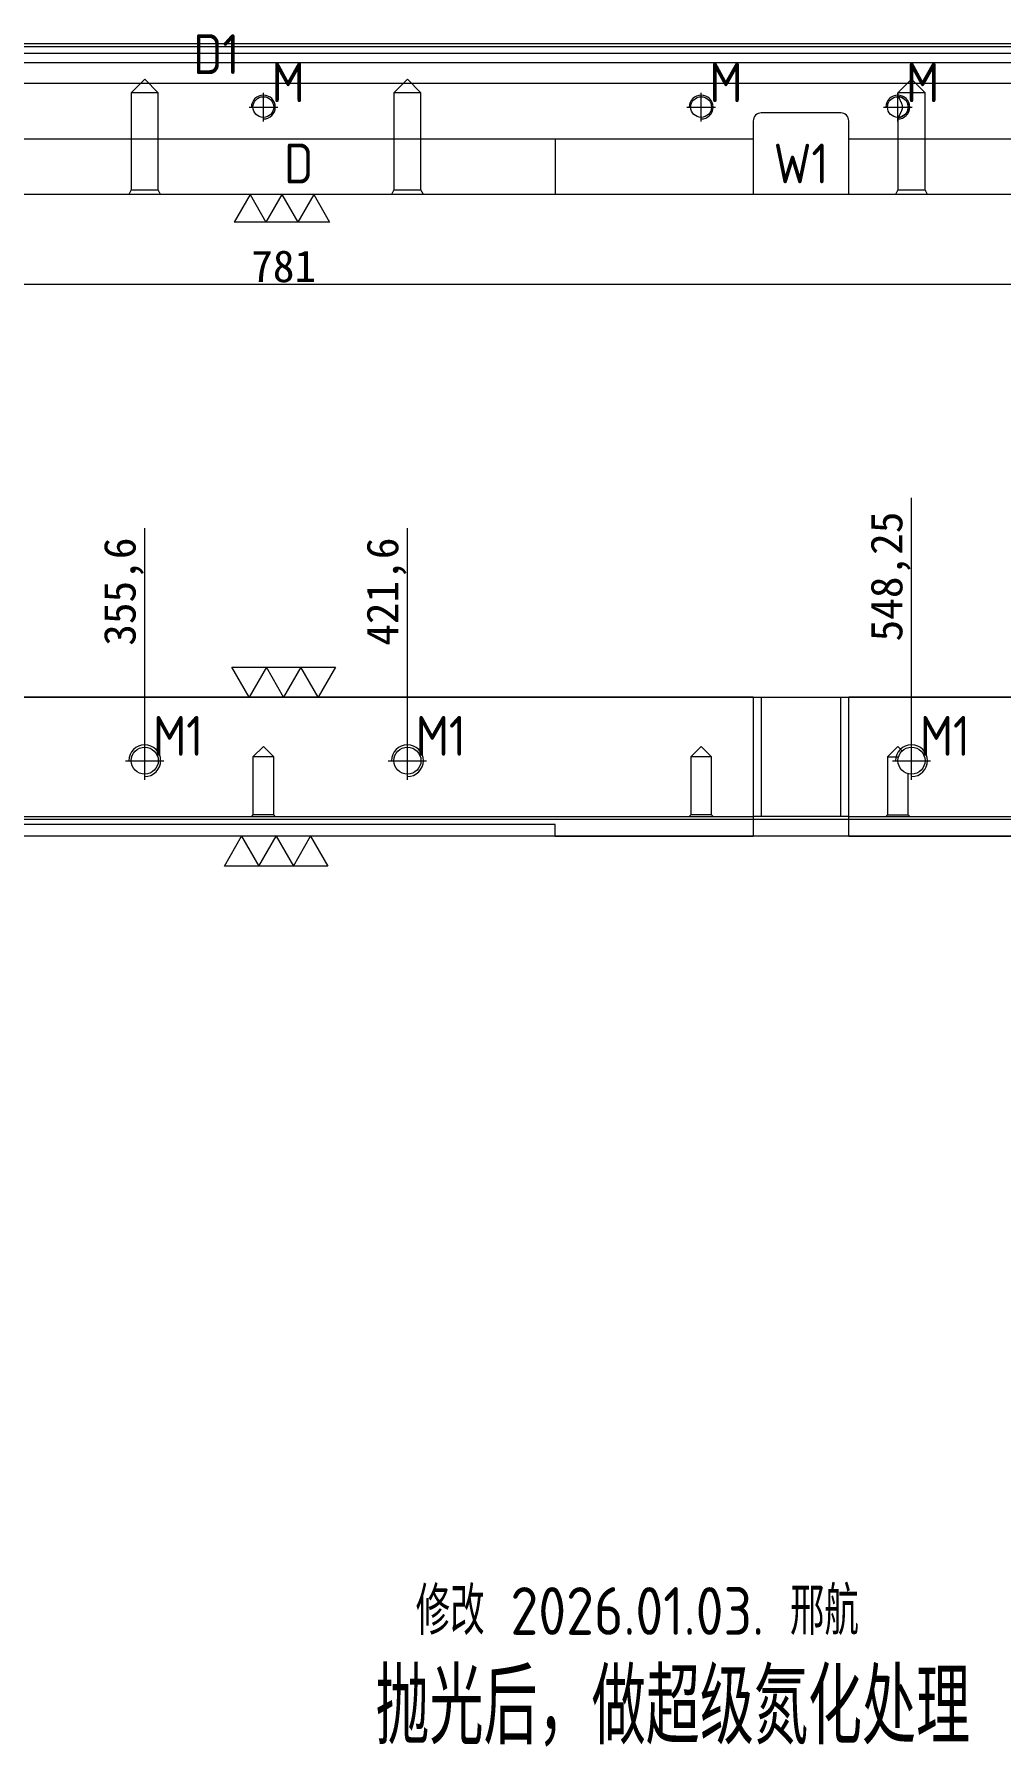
# Model space of a CAD drawing. Header units: millimetres. Extents: x 19685 to 20684, y 60589 to 61128.
# Drawn here: x 20049.2 to 20292, y 60609.5 to 61040.1 of the extents above; entities that cross this region are included whole.
import ezdxf
from ezdxf.enums import TextEntityAlignment as Align

# ---------------------------------------------------------------- set-up
doc = ezdxf.new("R2010")
doc.units = ezdxf.units.MM
for name, pattern in [('CENTER', [0]), ('DASHDOT', [0]), ('DASHED', [0])]:
    doc.linetypes.add(name, pattern=pattern)
doc.layers.add('DIE_P', color=7, linetype='Continuous', true_color=0xffffff)
doc.layers.add('dim', color=4, linetype='Continuous')
doc.layers.add('PUNCH', color=2, linetype='Continuous')
doc.layers.add('dim_temp', color=161, linetype='Continuous', lineweight=9)
doc.styles.add('_PUG_ERP', font='txt')
doc.styles.add('gbenor', font='gbenor.shx', dxfattribs={"bigfont": 'gbcbig'})
doc.styles.add('gbenor_', font='gbenor.shx', dxfattribs={"bigfont": 'gbcbig'})
doc.dimstyles.new('_PUG_ERP', dxfattribs={"dimtxt": 8, "dimasz": 1.5, "dimexe": 0.5, "dimexo": 0.5, "dimgap": 0.5, "dimtad": 1, "dimtxsty": '_PUG_ERP', "dimblk": 'CLOSEDBLANK', "dimcen": 0, "dimclrd": 4, "dimclre": 4, "dimclrt": 3, "dimazin": 3, "dimtfac": 1, "dimtmove": 0, "dimatfit": 3, "dimldrblk": 'CLOSEDBLANK', "dimlwd": 9, "dimlwe": 9})

# ---------------------------------------------------------------- blocks, each defined once
blk = doc.blocks.new('*D1267')
at = {"layer": 'Defpoints', "color": 0}
for p in [(19721.36, 60999.76), (20502.36, 60999.76), (19721.36, 60977.18)]:
    blk.add_point(p, dxfattribs=at)
at = {"layer": 'dim', "color": 4, "lineweight": 9}
for p, q in [((19721.36, 60999.26), (19721.36, 60976.68)), ((20502.36, 60999.26), (20502.36, 60976.68)), ((20500.86, 60977.18), (19722.86, 60977.18))]:
    blk.add_line(p, q, dxfattribs=at)
at = {"layer": 'dim', "color": 3, "lineweight": 18, "insert": (20111.86, 60981.68), "char_height": 8, "attachment_point": 5, "style": '_PUG_ERP'}
blk.add_mtext('781', dxfattribs=at)
blk = doc.blocks.new('_ClosedBlank')
blk = doc.blocks.new('*D1269')
at = {"layer": 'Defpoints', "color": 0}
for p in [(19721.36, 60873.42), (20502.36, 60873.42), (20512.36, 60873.42)]:
    blk.add_point(p, dxfattribs=at)
at = {"layer": 'dim', "color": 4, "lineweight": 9}
blk.add_line((20502.86, 60873.42), (20518.19, 60873.42), dxfattribs=at)
at = {"layer": 'dim', "color": 3, "lineweight": 18, "insert": (20515.53, 60877.92), "char_height": 8, "attachment_point": 5, "style": '_PUG_ERP'}
blk.add_mtext('0', dxfattribs=at)
blk = doc.blocks.new('*D1270')
at = {"layer": 'Defpoints', "color": 0}
for p in [(19721.36, 60873.42), (20453.96, 60857.42), (20512.36, 60857.42)]:
    blk.add_point(p, dxfattribs=at)
at = {"layer": 'dim', "color": 4, "lineweight": 9}
blk.add_line((20454.46, 60857.42), (20524.67, 60857.42), dxfattribs=at)
at = {"layer": 'dim', "color": 3, "lineweight": 18, "insert": (20518.77, 60861.92), "char_height": 8, "attachment_point": 5, "style": '_PUG_ERP'}
blk.add_mtext('16', dxfattribs=at)
blk = doc.blocks.new('*D1271')
at = {"layer": 'Defpoints', "color": 0}
for p in [(19721.36, 60873.42), (20502.36, 60838.42), (20512.36, 60838.42)]:
    blk.add_point(p, dxfattribs=at)
at = {"layer": 'dim', "color": 4, "lineweight": 9}
blk.add_line((20502.86, 60838.42), (20525.81, 60838.42), dxfattribs=at)
at = {"layer": 'dim', "color": 3, "lineweight": 18, "insert": (20519.34, 60842.92), "char_height": 8, "attachment_point": 5, "style": '_PUG_ERP'}
blk.add_mtext('35', dxfattribs=at)
blk = doc.blocks.new('*D1274')
at = {"layer": 'Defpoints', "color": 0}
for p in [(20502.36, 60883.42), (19721.36, 60873.42), (20502.36, 60873.42)]:
    blk.add_point(p, dxfattribs=at)
at = {"layer": 'dim', "color": 4, "lineweight": 9}
blk.add_line((20502.36, 60873.92), (20502.36, 60902.21), dxfattribs=at)
at = {"layer": 'dim', "color": 3, "lineweight": 18, "insert": (20497.86, 60893.06), "char_height": 8, "attachment_point": 5, "rotation": 90, "style": '_PUG_ERP'}
blk.add_mtext('781', dxfattribs=at)
blk = doc.blocks.new('*D1275')
at = {"layer": 'Defpoints', "color": 0}
for p in [(20453.96, 60883.42), (19721.36, 60873.42), (20453.96, 60857.42)]:
    blk.add_point(p, dxfattribs=at)
at = {"layer": 'dim', "color": 4, "lineweight": 9}
blk.add_line((20453.96, 60857.92), (20453.96, 60915.92), dxfattribs=at)
at = {"layer": 'dim', "color": 3, "lineweight": 18, "insert": (20448.7, 60899.92), "char_height": 8, "attachment_point": 5, "rotation": 90, "style": '_PUG_ERP'}
blk.add_mtext('732,6', dxfattribs=at)
blk = doc.blocks.new('*D1276')
at = {"layer": 'Defpoints', "color": 0}
for p in [(20403.26, 60883.42), (19721.36, 60873.42), (20403.26, 60857.42)]:
    blk.add_point(p, dxfattribs=at)
at = {"layer": 'dim', "color": 4, "lineweight": 9}
blk.add_line((20403.26, 60857.92), (20403.26, 60915.16), dxfattribs=at)
at = {"layer": 'dim', "color": 3, "lineweight": 18, "insert": (20398, 60899.54), "char_height": 8, "attachment_point": 5, "rotation": 90, "style": '_PUG_ERP'}
blk.add_mtext('681,9', dxfattribs=at)
blk = doc.blocks.new('*D1277')
at = {"layer": 'Defpoints', "color": 0}
for p in [(20337.26, 60883.42), (19721.36, 60873.42), (20337.26, 60857.42)]:
    blk.add_point(p, dxfattribs=at)
at = {"layer": 'dim', "color": 4, "lineweight": 9}
blk.add_line((20337.26, 60857.92), (20337.26, 60915.16), dxfattribs=at)
at = {"layer": 'dim', "color": 3, "lineweight": 18, "insert": (20332, 60899.54), "char_height": 8, "attachment_point": 5, "rotation": 90, "style": '_PUG_ERP'}
blk.add_mtext('615,9', dxfattribs=at)
blk = doc.blocks.new('*D1278')
at = {"layer": 'Defpoints', "color": 0}
for p in [(20269.61, 60883.42), (19721.36, 60873.42), (20269.61, 60857.42)]:
    blk.add_point(p, dxfattribs=at)
at = {"layer": 'dim', "color": 4, "lineweight": 9}
blk.add_line((20269.61, 60857.92), (20269.61, 60923.54), dxfattribs=at)
at = {"layer": 'dim', "color": 3, "lineweight": 18, "insert": (20264.35, 60903.73), "char_height": 8, "attachment_point": 5, "rotation": 90, "style": '_PUG_ERP'}
blk.add_mtext('548,25', dxfattribs=at)
blk = doc.blocks.new('*D1279')
at = {"layer": 'Defpoints', "color": 0}
for p in [(20142.96, 60883.42), (19721.36, 60873.42), (20142.96, 60857.42)]:
    blk.add_point(p, dxfattribs=at)
at = {"layer": 'dim', "color": 4, "lineweight": 9}
blk.add_line((20142.96, 60857.92), (20142.96, 60915.92), dxfattribs=at)
at = {"layer": 'dim', "color": 3, "lineweight": 18, "insert": (20137.7, 60899.92), "char_height": 8, "attachment_point": 5, "rotation": 90, "style": '_PUG_ERP'}
blk.add_mtext('421,6', dxfattribs=at)
blk = doc.blocks.new('*D1280')
at = {"layer": 'Defpoints', "color": 0}
for p in [(20076.96, 60883.42), (19721.36, 60873.42), (20076.96, 60857.42)]:
    blk.add_point(p, dxfattribs=at)
at = {"layer": 'dim', "color": 4, "lineweight": 9}
blk.add_line((20076.96, 60857.92), (20076.96, 60915.92), dxfattribs=at)
at = {"layer": 'dim', "color": 3, "lineweight": 18, "insert": (20071.7, 60899.92), "char_height": 8, "attachment_point": 5, "rotation": 90, "style": '_PUG_ERP'}
blk.add_mtext('355,6', dxfattribs=at)
blk = doc.blocks.new('*D1286')
at = {"layer": 'Defpoints', "color": 0}
for p in [(19721.36, 60873.42), (20502.36, 60838.42), (20502.36, 60828.42)]:
    blk.add_point(p, dxfattribs=at)
at = {"layer": 'dim', "color": 4, "lineweight": 9}
blk.add_line((20502.36, 60837.92), (20502.36, 60809.64), dxfattribs=at)
at = {"layer": 'dim', "color": 3, "lineweight": 18, "insert": (20497.86, 60818.78), "char_height": 8, "attachment_point": 5, "rotation": 90, "style": '_PUG_ERP'}
blk.add_mtext('781', dxfattribs=at)

msp = doc.modelspace()

# ---------------------------------------------------------------- linework, layer by layer
at = {"layer": 'dim', "color": 20, "linetype": 'Continuous', "lineweight": 18}
for p, q in [((20103.421, 60999.755), (20099.421, 60992.827)), ((20103.421, 60999.755), (20107.421, 60992.827)), ((20111.421, 60999.755), (20107.421, 60992.827)), ((20111.421, 60999.755), (20115.421, 60992.827)), ((20119.421, 60999.755), (20115.421, 60992.827)), ((20119.421, 60999.755), (20123.421, 60992.827)), ((20123.421, 60992.827), (20099.421, 60992.827))]:
    msp.add_line(p, q, dxfattribs=at)
at = {"layer": 'dim', "color": 252, "lineweight": 18}
for points in [[(20502.361, 61037.755), (20502.361, 60999.755), (19721.361, 60999.755), (19721.361, 61037.755)], [(20502.361, 60873.421), (20502.361, 60838.421), (19721.361, 60838.421), (19721.361, 60873.421)]]:
    msp.add_lwpolyline(points, close=True, dxfattribs=at)
at = {"layer": 'dim_temp', "lineweight": 18}
for points in [[(20124.852, 60880.921), (20120.521, 60873.421), (20116.191, 60880.921), (20111.861, 60873.421), (20107.531, 60880.921), (20103.201, 60873.421), (20098.871, 60880.921), (20124.852, 60880.921)], [(20096.974, 60830.921), (20101.305, 60838.421), (20105.635, 60830.921), (20109.965, 60838.421), (20114.295, 60830.921), (20118.625, 60838.421), (20122.955, 60830.921), (20096.974, 60830.921)]]:
    msp.add_lwpolyline(points, close=True, dxfattribs=at)
at = {"layer": 'PUNCH', "color": 151, "linetype": 'Continuous', "lineweight": 18}
for p, q in [((19726.361, 61035.317), (20496.48, 61035.317)), ((20496.48, 61036.936), (19841.533, 61036.936)), ((20229.861, 60999.755), (19746.861, 60999.755)), ((20468.661, 60999.755), (20253.861, 60999.755)), ((20229.861, 60873.421), (19746.861, 60873.421)), ((20229.861, 60873.421), (20231.861, 60873.421)), ((20229.861, 60873.421), (20229.861, 60838.421)), ((20251.861, 60873.421), (20253.861, 60873.421)), ((20468.661, 60873.421), (20253.861, 60873.421)), ((20253.861, 60838.421), (20253.861, 60873.421)), ((20180.061, 60838.421), (20180.061, 60841.391)), ((20180.058, 60838.421), (20039.872, 60838.421)), ((20180.061, 60838.421), (20229.861, 60838.421)), ((20253.857, 60838.421), (20229.851, 60838.421)), ((20253.861, 60838.421), (20300.161, 60838.421))]:
    msp.add_line(p, q, dxfattribs=at)
at = {"layer": 'PUNCH', "color": 155, "linetype": 'Continuous', "lineweight": 18}
for p, q in [((20496.48, 61036.93), (19841.638, 61036.93)), ((20231.861, 60873.421), (20231.861, 60843.421)), ((20251.861, 60843.421), (20251.861, 60873.421))]:
    msp.add_line(p, q, dxfattribs=at)
at = {"layer": 'PUNCH', "color": 155, "linetype": 'DASHED', "lineweight": 13, "ltscale": 0.700039}
for p, q in [((19726.361, 61032.936), (20496.48, 61032.936)), ((20496.48, 60842.631), (19841.638, 60842.631))]:
    msp.add_line(p, q, dxfattribs=at)
at = {"layer": 'PUNCH', "color": 2, "linetype": 'DASHED', "lineweight": 13, "ltscale": 0.700039}
for p, q in [((19726.361, 61027.755), (20496.48, 61027.755)), ((19726.361, 61013.755), (20229.861, 61013.755)), ((20180.061, 61013.755), (20180.061, 60999.755)), ((20253.861, 61013.755), (20496.48, 61013.755)), ((19726.361, 60843.421), (20229.861, 60843.421)), ((20253.861, 60843.421), (20496.48, 60843.421))]:
    msp.add_line(p, q, dxfattribs=at)
at = {"layer": 'PUNCH', "color": 5, "linetype": 'DASHED', "lineweight": 13, "ltscale": 0.700039}
for p, q in [((20076.961, 61028.738), (20073.558, 61025.335)), ((20073.558, 61025.335), (20073.558, 61000.949)), ((20076.961, 61025.335), (20073.558, 61025.335)), ((20080.364, 61025.335), (20076.961, 61028.738)), ((20080.364, 61025.335), (20076.961, 61025.335)), ((20080.364, 61000.949), (20080.364, 61025.335)), ((20142.961, 61028.738), (20139.558, 61025.335)), ((20139.558, 61025.335), (20139.558, 61000.949)), ((20142.961, 61025.335), (20139.558, 61025.335)), ((20146.364, 61025.335), (20142.961, 61028.738)), ((20146.364, 61025.335), (20142.961, 61025.335)), ((20146.364, 61000.949), (20146.364, 61025.335)), ((20269.611, 61028.738), (20266.208, 61025.335)), ((20266.208, 61025.335), (20266.208, 61024.358)), ((20269.611, 61025.335), (20266.208, 61025.335)), ((20273.014, 61025.335), (20269.611, 61028.738)), ((20273.014, 61025.335), (20269.611, 61025.335)), ((20273.014, 61000.949), (20273.014, 61025.335)), ((20266.208, 61019.152), (20266.208, 61000.949)), ((20073.558, 61000.949), (20072.961, 60999.755)), ((20073.558, 61000.949), (20080.364, 61000.949)), ((20080.961, 60999.755), (20080.364, 61000.949)), ((20139.558, 61000.949), (20138.961, 60999.755)), ((20139.558, 61000.949), (20146.364, 61000.949)), ((20146.961, 60999.755), (20146.364, 61000.949)), ((20266.208, 61000.949), (20265.611, 60999.755)), ((20266.208, 61000.949), (20273.014, 61000.949)), ((20273.611, 60999.755), (20273.014, 61000.949)), ((20106.761, 60861.024), (20104.158, 60858.421)), ((20104.158, 60858.421), (20104.158, 60843.818)), ((20109.364, 60858.421), (20104.158, 60858.421)), ((20109.364, 60858.421), (20106.761, 60861.024)), ((20109.364, 60843.818), (20109.364, 60858.421)), ((20216.761, 60861.024), (20214.158, 60858.421)), ((20214.158, 60858.421), (20214.158, 60843.818)), ((20219.364, 60858.421), (20214.158, 60858.421)), ((20219.364, 60858.421), (20216.761, 60861.024)), ((20219.364, 60843.818), (20219.364, 60858.421)), ((20266.18, 60861.024), (20263.577, 60858.421)), ((20263.577, 60858.421), (20263.577, 60843.818)), ((20263.577, 60858.421), (20266.358, 60858.421)), ((20267.293, 60859.912), (20266.18, 60861.024)), ((20268.783, 60843.818), (20268.783, 60854.12)), ((20104.158, 60843.818), (20103.761, 60843.421)), ((20109.364, 60843.818), (20104.158, 60843.818)), ((20109.761, 60843.421), (20109.364, 60843.818)), ((20214.158, 60843.818), (20213.761, 60843.421)), ((20219.364, 60843.818), (20214.158, 60843.818)), ((20219.761, 60843.421), (20219.364, 60843.818)), ((20263.577, 60843.818), (20263.18, 60843.421)), ((20263.577, 60843.818), (20268.783, 60843.818)), ((20269.18, 60843.421), (20268.783, 60843.818))]:
    msp.add_line(p, q, dxfattribs=at)
at = {"layer": 'PUNCH', "color": 1, "linetype": 'CENTER', "lineweight": 18, "ltscale": 0.700039}
for p, q in [((20106.761, 61018.155), (20106.761, 61025.355)), ((20216.761, 61018.155), (20216.761, 61025.355)), ((20266.18, 61018.155), (20266.18, 61025.355)), ((20103.161, 61021.755), (20110.361, 61021.755)), ((20213.161, 61021.755), (20220.361, 61021.755)), ((20262.58, 61021.755), (20269.78, 61021.755)), ((20076.961, 60852.621), (20076.961, 60862.221)), ((20142.961, 60852.621), (20142.961, 60862.221)), ((20269.611, 60852.621), (20269.611, 60862.221)), ((20072.161, 60857.421), (20081.761, 60857.421)), ((20138.161, 60857.421), (20147.761, 60857.421)), ((20264.811, 60857.421), (20274.411, 60857.421))]:
    msp.add_line(p, q, dxfattribs=at)
at = {"layer": 'PUNCH', "color": 1, "linetype": 'Continuous', "lineweight": 18}
for p, q in [((20231.861, 60873.421), (20251.861, 60873.421)), ((20251.861, 60843.421), (20231.861, 60843.421))]:
    msp.add_line(p, q, dxfattribs=at)
at = {"layer": 'PUNCH', "color": 2, "linetype": 'Continuous', "lineweight": 18}
for p, q in [((20180.061, 60841.391), (20039.861, 60841.391)), ((20231.861, 60843.421), (20229.861, 60843.421)), ((20253.861, 60843.421), (20251.861, 60843.421))]:
    msp.add_line(p, q, dxfattribs=at)
at = {"layer": 'PUNCH', "color": 5, "linetype": 'DASHED', "lineweight": 13, "ltscale": 0.700039}
for points in [[(20266.267, 61024.357), (20266.264, 61024.357), (20266.262, 61024.357), (20266.26, 61024.357), (20266.258, 61024.357), (20266.256, 61024.357), (20266.254, 61024.357), (20266.252, 61024.357), (20266.25, 61024.357), (20266.248, 61024.357), (20266.246, 61024.357), (20266.244, 61024.357), (20266.242, 61024.357), (20266.24, 61024.357), (20266.239, 61024.357), (20266.237, 61024.358), (20266.235, 61024.358), (20266.234, 61024.358), (20266.232, 61024.358), (20266.231, 61024.358), (20266.229, 61024.358), (20266.228, 61024.358), (20266.227, 61024.358), (20266.225, 61024.358), (20266.224, 61024.358), (20266.223, 61024.358), (20266.222, 61024.358), (20266.221, 61024.358), (20266.22, 61024.358), (20266.219, 61024.358), (20266.218, 61024.358), (20266.217, 61024.358), (20266.216, 61024.358), (20266.215, 61024.358), (20266.214, 61024.358), (20266.214, 61024.358), (20266.213, 61024.358), (20266.212, 61024.358), (20266.212, 61024.358), (20266.211, 61024.358), (20266.211, 61024.358), (20266.21, 61024.358), (20266.21, 61024.358), (20266.209, 61024.358), (20266.209, 61024.358), (20266.209, 61024.358), (20266.209, 61024.358), (20266.208, 61024.358), (20266.208, 61024.358), (20266.208, 61024.358), (20266.208, 61024.358)], [(20266.358, 61019.158), (20266.42, 61019.163), (20266.494, 61019.171), (20266.578, 61019.183), (20266.672, 61019.199), (20266.774, 61019.221), (20266.885, 61019.249), (20267.004, 61019.286), (20267.131, 61019.332), (20267.265, 61019.389), (20267.402, 61019.456), (20267.541, 61019.536), (20267.682, 61019.629), (20267.822, 61019.735), (20267.957, 61019.853), (20268.087, 61019.983), (20268.21, 61020.125), (20268.324, 61020.279), (20268.428, 61020.442), (20268.519, 61020.612), (20268.598, 61020.791), (20268.664, 61020.977), (20268.716, 61021.166), (20268.753, 61021.358), (20268.776, 61021.554), (20268.783, 61021.752), (20268.776, 61021.948), (20268.754, 61022.143), (20268.718, 61022.336), (20268.666, 61022.527), (20268.601, 61022.712), (20268.523, 61022.889), (20268.433, 61023.06), (20268.329, 61023.225), (20268.216, 61023.378), (20268.094, 61023.52), (20267.964, 61023.651), (20267.828, 61023.77), (20267.689, 61023.877), (20267.549, 61023.97), (20267.409, 61024.05), (20267.271, 61024.119), (20267.137, 61024.176), (20267.01, 61024.222), (20266.889, 61024.26), (20266.776, 61024.289), (20266.673, 61024.311), (20266.579, 61024.327), (20266.495, 61024.339), (20266.421, 61024.347), (20266.357, 61024.352)], [(20266.358, 61024.352), (20266.387, 61024.262), (20266.417, 61024.172), (20266.45, 61024.082), (20266.485, 61023.992), (20266.523, 61023.902), (20266.562, 61023.812), (20266.603, 61023.721), (20266.647, 61023.63), (20266.692, 61023.538), (20266.738, 61023.445), (20266.786, 61023.35), (20266.835, 61023.254), (20266.884, 61023.156), (20266.934, 61023.055), (20266.983, 61022.951), (20267.032, 61022.845), (20267.079, 61022.736), (20267.123, 61022.624), (20267.163, 61022.509), (20267.2, 61022.39), (20267.232, 61022.267), (20267.258, 61022.142), (20267.277, 61022.016), (20267.289, 61021.887), (20267.293, 61021.756), (20267.289, 61021.626), (20267.277, 61021.498), (20267.258, 61021.371), (20267.233, 61021.245), (20267.201, 61021.123), (20267.164, 61021.004), (20267.124, 61020.889), (20267.08, 61020.777), (20267.033, 61020.668), (20266.985, 61020.562), (20266.935, 61020.458), (20266.886, 61020.358), (20266.836, 61020.26), (20266.788, 61020.163), (20266.74, 61020.069), (20266.693, 61019.976), (20266.648, 61019.883), (20266.605, 61019.792), (20266.563, 61019.701), (20266.524, 61019.61), (20266.486, 61019.52), (20266.451, 61019.43), (20266.418, 61019.339), (20266.387, 61019.249), (20266.358, 61019.158)], [(20266.208, 61019.152), (20266.208, 61019.152), (20266.208, 61019.152), (20266.208, 61019.152), (20266.208, 61019.152), (20266.208, 61019.152), (20266.208, 61019.152), (20266.208, 61019.152), (20266.208, 61019.152), (20266.209, 61019.152), (20266.209, 61019.152), (20266.209, 61019.152), (20266.209, 61019.152), (20266.209, 61019.152), (20266.209, 61019.152), (20266.209, 61019.152), (20266.209, 61019.152), (20266.21, 61019.152), (20266.21, 61019.152), (20266.21, 61019.152), (20266.21, 61019.152), (20266.21, 61019.152), (20266.211, 61019.152), (20266.211, 61019.152), (20266.211, 61019.152), (20266.211, 61019.152), (20266.212, 61019.152), (20266.212, 61019.152), (20266.212, 61019.152), (20266.213, 61019.152), (20266.213, 61019.152), (20266.213, 61019.152), (20266.214, 61019.152), (20266.214, 61019.152), (20266.214, 61019.152), (20266.215, 61019.152), (20266.215, 61019.152), (20266.215, 61019.152), (20266.216, 61019.152), (20266.216, 61019.152), (20266.217, 61019.152), (20266.217, 61019.152), (20266.218, 61019.152), (20266.218, 61019.152), (20266.218, 61019.152), (20266.219, 61019.152), (20266.219, 61019.152), (20266.22, 61019.152), (20266.22, 61019.152), (20266.221, 61019.152), (20266.221, 61019.152)]]:
    msp.add_lwpolyline(points, dxfattribs=at)
at = {"layer": 'PUNCH', "color": 1, "lineweight": 18}
msp.add_lwpolyline([(20253.861, 60999.755), (20253.861, 61018.266, 0.4142136), (20251.861, 61020.266), (20231.861, 61020.266, 0.4142136), (20229.861, 61018.266), (20229.861, 60999.755)], format="xyb", dxfattribs=at)
at = {"layer": 'PUNCH', "color": 30, "linetype": 'DASHED', "lineweight": 13, "ltscale": 0.700039}
for centre in [(20106.761, 61021.755), (20216.761, 61021.755)]:
    msp.add_circle(centre, 2.603, dxfattribs=at)
at = {"layer": 'PUNCH', "color": 30, "linetype": 'DASHED', "lineweight": 18, "ltscale": 0.700039}
msp.add_circle((20266.18, 61021.755), 2.603, dxfattribs=at)
at = {"layer": 'PUNCH', "color": 42, "linetype": 'Continuous', "lineweight": 18}
for centre in [(20076.961, 60857.421), (20142.961, 60857.421), (20269.611, 60857.421)]:
    msp.add_circle(centre, 3.403, dxfattribs=at)
at = {"layer": 'PUNCH', "color": 30, "linetype": 'DASHED', "lineweight": 18, "ltscale": 0.700039}
for centre in [(20106.761, 61021.755), (20216.761, 61021.755), (20266.18, 61021.755)]:
    msp.add_arc(centre, 3, 270, 180, dxfattribs=at)
at = {"layer": 'PUNCH', "color": 42, "linetype": 'Continuous', "lineweight": 18}
for centre in [(20076.961, 60857.421), (20142.961, 60857.421), (20269.611, 60857.421)]:
    msp.add_arc(centre, 4, 270, 180, dxfattribs=at)

# ---------------------------------------------------------------- texts
at = {"color": 2, "linetype": 'DASHDOT', "lineweight": 13, "style": 'gbenor_'}
msp.add_text('修改 2026.01.03. 邢航', height=12, dxfattribs=at).set_placement((20200.714, 60644.306), align=Align.MIDDLE)
at = {"layer": 'DIE_P', "color": 2, "linetype": 'ByBlock', "lineweight": 18, "style": 'gbenor_'}
msp.add_text('抛光后，做超级氮化处理', height=18.86682, dxfattribs=at).set_placement((20209.641, 60620.249), align=Align.MIDDLE)
at = {"layer": 'dim', "color": 4, "lineweight": 18, "style": 'gbenor'}
for s, p in [('D1', (20089.146, 61030.06)), ('M', (20108.846, 61022.99)), ('M', (20218.846, 61022.99)), ('M', (20268.265, 61022.99)), ('D', (20111.986, 61002.56)), ('W1', (20234.976, 61002.571)), ('M1', (20079.066, 60858.666)), ('M1', (20145.066, 60858.666)), ('M1', (20271.716, 60858.666))]:
    msp.add_text(s, height=10, dxfattribs=at).set_placement(p)

# ---------------------------------------------------------------- dimensions: what is measured, and where the dimension line sits
at = {"layer": 'dim', "lineweight": 18}
dim = msp.add_linear_dim(base=(19721.361, 60977.178), p1=(20502.361, 60999.755), p2=(19721.361, 60999.755), dimstyle='_PUG_ERP', dxfattribs=at)
dim.commit()
dim.dimension.update_dxf_attribs({"geometry": '*D1267', "text_midpoint": (20111.861, 60981.678)})
for feature_location, offset, dtype, origin, picture, middle in [((20269.611, 60857.421), (0, 26), 1, (19721.361, 60873.421), '*D1278', (20264.349, 60903.731)), ((20453.961, 60857.421), (0, 26), 1, (19721.361, 60873.421), '*D1275', (20448.699, 60899.921)), ((20142.961, 60857.421), (0, 26), 1, (19721.361, 60873.421), '*D1279', (20137.699, 60899.921)), ((20076.961, 60857.421), (0, 26), 1, (19721.361, 60873.421), '*D1280', (20071.699, 60899.921)), ((20403.261, 60857.421), (0, 26), 1, (19721.361, 60873.421), '*D1276', (20397.999, 60899.54)), ((20337.261, 60857.421), (0, 26), 1, (19721.361, 60873.421), '*D1277', (20331.999, 60899.54)), ((20502.361, 60873.421), (0, 10), 1, (19721.361, 60873.421), '*D1274', (20497.861, 60893.064)), ((20502.361156144, 60873.421176433), (10, 0), 0, (19721.361156144, 60873.421176433), '*D1269', (20515.52782281, 60877.921176433)), ((20453.961, 60857.421), (58.4, 0), 0, (19721.361, 60873.421), '*D1270', (20518.766, 60861.921)), ((20502.361, 60838.421), (10, 0), 0, (19721.361, 60873.421), '*D1271', (20519.337, 60842.921)), ((20502.361, 60838.421), (0, -10), 1, (19721.361, 60873.421), '*D1286', (20497.861, 60818.778))]:
    dim = msp.add_ordinate_dim(feature_location=feature_location, offset=offset, dtype=dtype, origin=origin, dimstyle='_PUG_ERP', dxfattribs=at)
    dim.commit()
    dim.dimension.update_dxf_attribs({"geometry": picture, "text_midpoint": middle})

doc.saveas('drawing.dxf')
